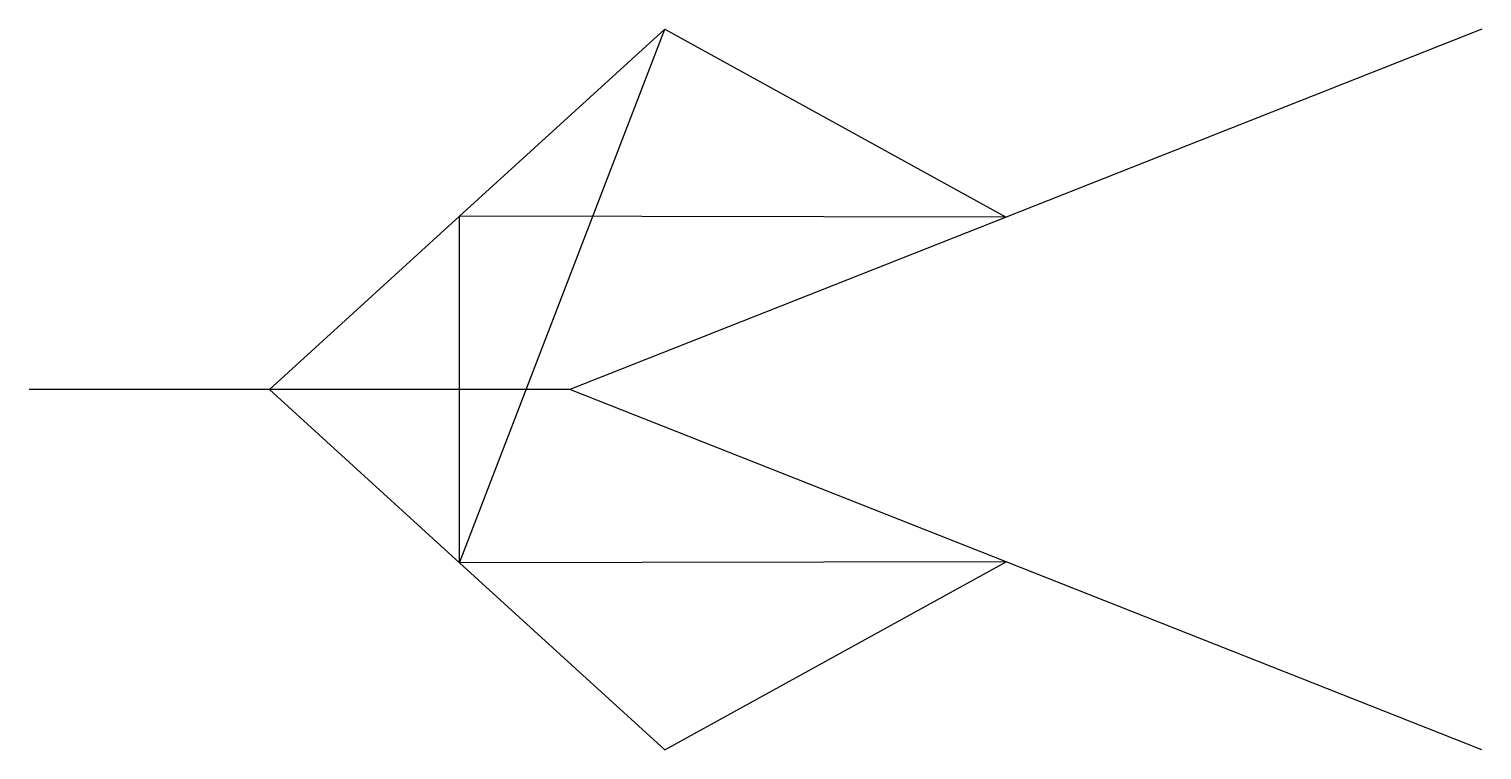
# Model space of a CAD drawing. Header units: metres. Extents: x 2272.14 to 2274.56, y 1395.29 to 1396.49.
import ezdxf

# ---------------------------------------------------------------- set-up
doc = ezdxf.new("R2010")
doc.units = ezdxf.units.M
doc.layers.add('Para Raios - Diagonais verticais', color=62, linetype='Continuous')
doc.layers.add('Para Raios - Montantes', color=61, linetype='Continuous')

msp = doc.modelspace()

# ---------------------------------------------------------------- linework, layer by layer
at = {"layer": 'Para Raios - Diagonais verticais'}
for p, q in [((2272.8584, 1395.5983, 38.636), (2273.2004, 1396.4867, 37.4857)), ((2273.2004, 1396.4867, 37.4857), (2273.7686, 1396.1737, 38.5312)), ((2272.8584, 1395.5983, 38.636), (2272.8584, 1396.175, 38.636)), ((2273.7686, 1396.1737, 38.5312), (2272.8584, 1396.175, 38.636)), ((2273.7686, 1395.5996, 38.5312), (2272.8584, 1395.5983, 38.636)), ((2273.2004, 1395.2867, 37.4857), (2273.7686, 1395.5996, 38.5312))]:
    msp.add_line(p, q, dxfattribs=at)
at = {"layer": 'Para Raios - Montantes'}
for p, q in [((2273.2004, 1396.4867, 37.4857), (2272.8584, 1396.175, 38.636)), ((2274.5605, 1396.4867, 37.2573), (2273.7686, 1396.1737, 38.5312)), ((2272.8584, 1396.175, 38.636), (2272.5421, 1395.8867, 39.7)), ((2273.7686, 1396.1737, 38.5312), (2273.0421, 1395.8867, 39.7)), ((2272.5421, 1395.8867, 39.7), (2272.1421, 1395.8867, 39.7)), ((2273.0421, 1395.8867, 39.7), (2272.5421, 1395.8867, 39.7)), ((2272.8584, 1395.5983, 38.636), (2272.5421, 1395.8867, 39.7)), ((2273.7686, 1395.5996, 38.5312), (2273.0421, 1395.8867, 39.7)), ((2273.2004, 1395.2867, 37.4857), (2272.8584, 1395.5983, 38.636)), ((2274.5605, 1395.2867, 37.2573), (2273.7686, 1395.5996, 38.5312))]:
    msp.add_line(p, q, dxfattribs=at)

doc.saveas('drawing.dxf')
